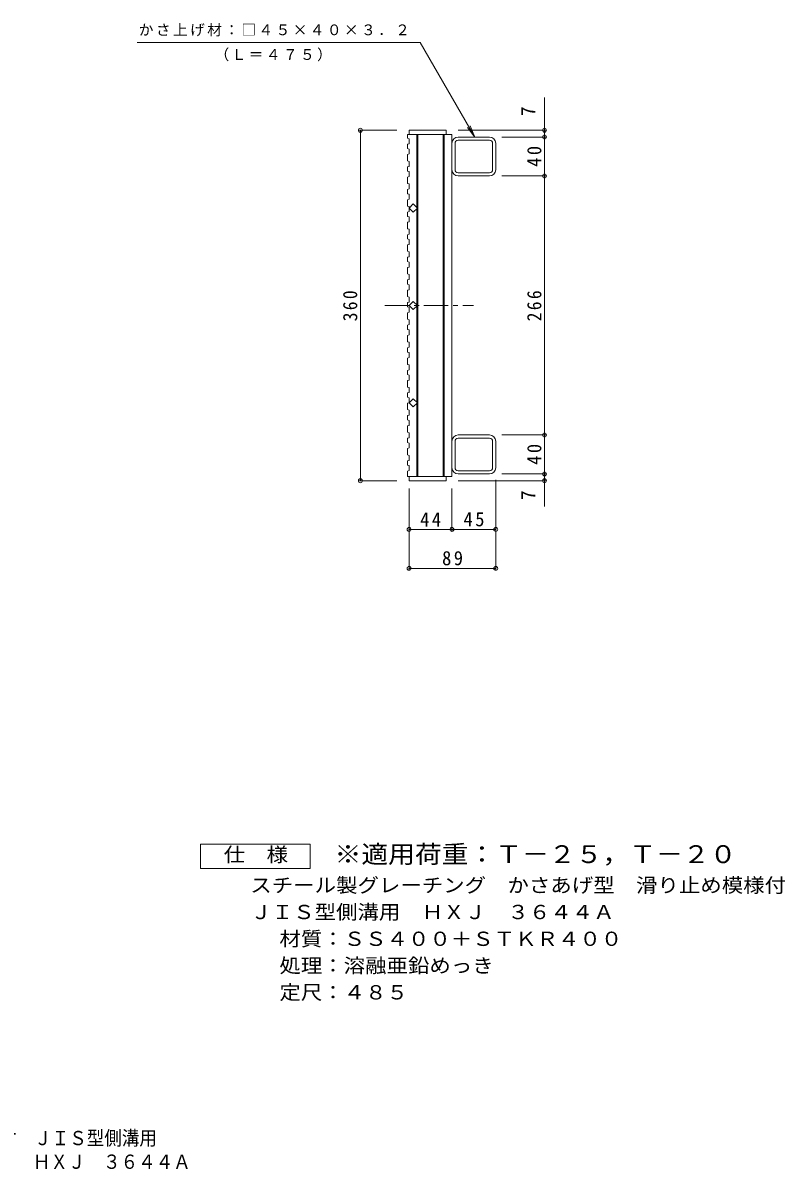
# Model space of a CAD drawing. Units: millimetres, scale not verified. Extents: x -580 to 809, y -686 to 530.
# Drawn here: x 27 to 809, y -686 to 492 of the extents above; entities that cross this region are included whole.
import ezdxf
from ezdxf.enums import TextEntityAlignment as Align

# ---------------------------------------------------------------- set-up
doc = ezdxf.new("R2010")
doc.units = ezdxf.units.MM
doc.header["$LTSCALE"] = 5
doc.header["$PDMODE"] = 32
doc.header["$PDSIZE"] = 4
doc.linetypes.add('CHAIN1', pattern=[8, 5, -1, 1, -1])
for name, color, linetype, lineweight in [('B-1', 2, 'Continuous', 9), ('B-2', 3, 'Continuous', 9), ('B-4', 7, 'Continuous', 9), ('B-A', 3, 'Continuous', 9), ('F-4_F-4ﾚｲﾔ', 2, 'Continuous', 9)]:
    doc.layers.add(name, color=color, linetype=linetype, lineweight=lineweight)
doc.layers.add('F-5_F-5ﾚｲﾔ', color=2, linetype='Continuous')
doc.styles.add('ＭＳ ゴシック', font='')
doc.styles.get('ＭＳ ゴシック').set_extended_font_data('MS Gothic')

msp = doc.modelspace()

# ---------------------------------------------------------------- linework, layer by layer
at = {"layer": 'B-1'}
for p, q in [((466.936, 368.002), (466.936, 340.802)), ((470.136, 340.802), (470.136, 368.001)), ((505.536, 374.401), (473.336, 374.401)), ((505.536, 371.202), (473.336, 371.202)), ((508.736, 340.802), (508.736, 368.001)), ((511.936, 340.802), (511.936, 368.002)), ((473.336, 337.602), (505.536, 337.602)), ((505.536, 334.402), (473.336, 334.402)), ((466.936, 62.001), (466.936, 34.801)), ((470.136, 62.001), (470.136, 34.802)), ((505.536, 68.401), (473.336, 68.401)), ((473.336, 65.201), (505.536, 65.201)), ((508.736, 62.001), (508.736, 34.802)), ((511.936, 62.001), (511.936, 34.801)), ((505.536, 31.601), (473.336, 31.601)), ((505.536, 28.402), (473.336, 28.402))]:
    msp.add_line(p, q, dxfattribs=at)
for centre, radius, start, end in [((473.336, 368.002), 6.4, 90, 180), ((473.336, 368.001), 3.2, 90, 180), ((505.536, 368.002), 6.4, 0, 90), ((505.536, 368.001), 3.2, 0, 90), ((473.336, 340.802), 6.4, 180, 270), ((473.336, 340.802), 3.2, 180, 270), ((505.536, 340.802), 6.4, 270, 0), ((505.536, 340.802), 3.2, 270, 0), ((473.336, 62.001), 6.4, 90, 180), ((473.336, 62.001), 3.2, 90, 180), ((505.536, 62.001), 6.4, 0, 90), ((505.536, 62.001), 3.2, 0, 90), ((473.336, 34.801), 6.4, 180, 270), ((473.336, 34.802), 3.2, 180, 270), ((505.536, 34.802), 3.2, 270, 0), ((505.536, 34.801), 6.4, 270, 0)]:
    msp.add_arc(centre, radius, start, end, dxfattribs=at)
at = {"layer": 'B-2'}
for p, q in [((421.436, 376.902), (466.936, 376.902)), ((422.936, 381.401), (460.936, 381.401)), ((422.936, 381.401), (422.936, 376.902)), ((430.936, 376.902), (430.936, 301.887)), ((431.936, 376.902), (431.936, 201.402)), ((457.936, 376.902), (457.936, 201.402)), ((458.936, 376.902), (458.936, 201.402)), ((460.936, 381.401), (460.936, 376.902)), ((466.936, 376.902), (466.936, 201.402)), ((430.936, 300.916), (430.936, 201.887)), ((430.936, 101.887), (430.936, 200.916)), ((431.936, 25.901), (431.936, 201.402)), ((457.936, 25.901), (457.936, 201.402)), ((458.936, 25.901), (458.936, 201.402)), ((466.936, 25.901), (466.936, 201.402)), ((430.936, 25.901), (430.936, 100.916)), ((421.436, 25.901), (466.936, 25.901)), ((460.936, 21.401), (460.936, 25.901)), ((422.936, 21.401), (460.936, 21.401))]:
    msp.add_line(p, q, dxfattribs=at)
at = {"layer": 'B-2', "linetype": 'CHAIN1'}
msp.add_line((398.121, 201.402), (489.125, 201.402), dxfattribs=at)
at = {"layer": 'B-2'}
for points in [[(431.422, 301.401), (427.179, 297.159), (422.936, 301.401), (427.179, 305.644)], [(431.422, 101.402), (427.179, 105.644), (422.936, 101.402), (427.179, 97.159)]]:
    msp.add_lwpolyline(points, close=True, dxfattribs=at)
for points in [[(422.936, 201.401), (427.179, 205.644), (431.422, 201.401)], [(422.936, 201.402), (427.179, 197.159), (431.422, 201.402)]]:
    msp.add_lwpolyline(points, dxfattribs=at)
at = {"layer": 'B-4'}
for p, q in [((143.78, 471.402), (434.443, 471.402)), ((490.446, 374.401), (434.443, 471.402)), ((561.936, -5.18), (561.936, 414.874)), ((410.436, 381.401), (371.436, 381.401)), ((372.936, 21.401), (372.936, 381.401)), ((473.436, 381.401), (563.436, 381.401)), ((490.446, 374.401), (482.836, 384.318)), ((490.446, 374.401), (485.662, 385.95)), ((518.036, 374.401), (563.436, 374.401)), ((518.036, 334.402), (563.436, 334.402)), ((518.036, 68.401), (563.436, 68.401)), ((518.036, 28.401), (563.436, 28.401)), ((410.436, 21.401), (371.436, 21.401)), ((422.936, 13.401), (422.936, -70.098)), ((466.936, 13.401), (466.936, -30.099)), ((473.436, 21.401), (563.436, 21.401)), ((511.936, 22.302), (511.936, -70.098)), ((422.936, -28.599), (511.936, -28.599)), ((422.936, -68.598), (511.936, -68.598))]:
    msp.add_line(p, q, dxfattribs=at)
for p in [(372.936, 381.401), (561.936, 381.401), (561.936, 374.401), (561.936, 334.402), (561.936, 68.401), (561.936, 28.401), (372.936, 21.401), (561.936, 21.401), (422.936, -28.599), (466.936, -28.599), (511.936, -28.599), (422.936, -68.598), (511.936, -68.598)]:
    msp.add_point(p, dxfattribs=at)
at = {"layer": 'B-A'}
for p, q in [((421.436, 376.902), (421.436, 373.156)), ((421.436, 373.156), (422.936, 372.645)), ((421.436, 367.02), (422.936, 367.532)), ((422.936, 372.645), (422.936, 367.532)), ((421.436, 356.477), (422.936, 356.989)), ((421.436, 343.794), (422.936, 344.305)), ((422.936, 349.419), (422.936, 344.305)), ((421.436, 333.251), (422.936, 333.762)), ((421.436, 320.568), (422.936, 321.079)), ((422.936, 326.192), (422.936, 321.079)), ((421.436, 310.025), (422.936, 310.536)), ((422.936, 315.649), (422.936, 310.536)), ((421.436, 297.341), (422.936, 297.853)), ((422.936, 302.966), (422.936, 297.853)), ((421.436, 286.798), (422.936, 287.309)), ((422.936, 292.423), (422.936, 287.309)), ((421.436, 274.115), (422.936, 274.626)), ((421.436, 263.572), (422.936, 264.083)), ((422.936, 269.196), (422.936, 264.083)), ((421.436, 250.889), (422.936, 251.4)), ((421.436, 240.346), (422.936, 240.857)), ((422.936, 245.97), (422.936, 240.857)), ((421.436, 227.662), (422.936, 228.174)), ((421.436, 217.119), (422.936, 217.63)), ((422.936, 222.744), (422.936, 217.63)), ((421.436, 204.436), (422.936, 204.947)), ((421.436, 193.893), (422.936, 194.404)), ((422.936, 199.518), (422.936, 194.404)), ((421.436, 181.21), (422.936, 181.721)), ((421.436, 170.667), (422.936, 171.178)), ((422.936, 176.291), (422.936, 171.178)), ((421.436, 157.983), (422.936, 158.495)), ((422.936, 153.065), (422.936, 147.952)), ((421.436, 147.44), (422.936, 147.952)), ((421.436, 134.757), (422.936, 135.268)), ((422.936, 129.839), (422.936, 124.725)), ((421.436, 124.214), (422.936, 124.725)), ((421.436, 111.531), (422.936, 112.042)), ((422.936, 106.612), (422.936, 101.499)), ((421.436, 100.988), (422.936, 101.499)), ((421.436, 88.305), (422.936, 88.816)), ((422.936, 83.386), (422.936, 78.273)), ((421.436, 77.761), (422.936, 78.273)), ((421.436, 65.078), (422.936, 65.589)), ((422.936, 60.16), (422.936, 55.046)), ((421.436, 54.535), (422.936, 55.046)), ((421.436, 41.852), (422.936, 42.363)), ((422.936, 36.933), (422.936, 31.82)), ((421.436, 31.309), (422.936, 31.82)), ((421.436, 31.309), (421.436, 25.901)), ((422.936, 25.901), (422.936, 21.401))]:
    msp.add_line(p, q, dxfattribs=at)
for points in [[(421.436, 367.02), (421.436, 362.613), (422.936, 362.102), (422.936, 356.989)], [(421.436, 356.477), (421.436, 349.93), (422.936, 349.419)], [(421.436, 343.794), (421.436, 339.387), (422.936, 338.876), (422.936, 333.762)], [(421.436, 333.251), (421.436, 326.704), (422.936, 326.192)], [(421.436, 320.568), (421.436, 316.16), (422.936, 315.649)], [(421.436, 310.025), (421.436, 303.477), (422.936, 302.966)], [(421.436, 297.341), (421.436, 292.934), (422.936, 292.423)], [(421.436, 286.798), (421.436, 280.251), (422.936, 279.739), (422.936, 274.626)], [(421.436, 274.115), (421.436, 269.708), (422.936, 269.196)], [(421.436, 263.572), (421.436, 257.024), (422.936, 256.513), (422.936, 251.4)], [(421.436, 250.889), (421.436, 246.481), (422.936, 245.97)], [(421.436, 240.346), (421.436, 233.798), (422.936, 233.287), (422.936, 228.174)], [(421.436, 227.662), (421.436, 223.255), (422.936, 222.744)], [(421.436, 217.119), (421.436, 210.572), (422.936, 210.061), (422.936, 204.947)], [(421.436, 204.436), (421.436, 200.029), (422.936, 199.518)], [(421.436, 193.893), (421.436, 187.345), (422.936, 186.834), (422.936, 181.721)], [(421.436, 181.21), (421.436, 176.802), (422.936, 176.291)], [(421.436, 170.667), (421.436, 164.119), (422.936, 163.608), (422.936, 158.495)], [(421.436, 157.983), (421.436, 153.576), (422.936, 153.065)], [(421.436, 147.44), (421.436, 140.893), (422.936, 140.382), (422.936, 135.268)], [(421.436, 134.757), (421.436, 130.35), (422.936, 129.839)], [(421.436, 124.214), (421.436, 117.667), (422.936, 117.155), (422.936, 112.042)], [(421.436, 111.531), (421.436, 107.123), (422.936, 106.612)], [(421.436, 100.988), (421.436, 94.44), (422.936, 93.929), (422.936, 88.816)], [(421.436, 88.305), (421.436, 83.897), (422.936, 83.386)], [(421.436, 77.761), (421.436, 71.214), (422.936, 70.703), (422.936, 65.589)], [(421.436, 65.078), (421.436, 60.671), (422.936, 60.16)], [(421.436, 54.535), (421.436, 47.988), (422.936, 47.476), (422.936, 42.363)], [(421.436, 41.852), (421.436, 37.445), (422.936, 36.933)]]:
    msp.add_lwpolyline(points, dxfattribs=at)
at = {"layer": 'F-4_F-4ﾚｲﾔ'}
msp.add_lwpolyline([(208.941, -376.769), (208.941, -351.769), (321.441, -351.769), (321.441, -376.769)], close=True, dxfattribs=at)

# ---------------------------------------------------------------- texts
at = {"layer": 'B-4', "color": 2, "style": 'ＭＳ ゴシック'}
for p in [(556.936, 395.833), (556.936, 1.589)]:
    msp.add_text('7', height=14.66, rotation=90, dxfattribs=at).set_placement(p, align=Align.BOTTOM_LEFT)
at = {"layer": 'B-4', "char_height": 11, "attachment_point": 7, "style": 'ＭＳ ゴシック'}
for s, insert in [('\\T1.17;かさ上げ材：□４５×４０×３．２', (145.547, 477.802)), ('\\T1.17;（Ｌ＝４７５）', (223.291, 452.182))]:
    msp.add_mtext(s, dxfattribs=dict(at, insert=insert))
at = {"layer": 'B-4', "color": 2, "char_height": 14.66, "attachment_point": 7, "rotation": 90, "style": 'ＭＳ ゴシック'}
for s, insert in [('\\T1.27;\\W0.95;40', (558.936, 343.777)), ('\\T1.27;\\W0.9;360', (369.936, 185.151)), ('\\T1.27;\\W0.9;266', (558.936, 185.152)), ('\\T1.27;\\W0.95;40', (558.936, 37.776))]:
    msp.add_mtext(s, dxfattribs=dict(at, insert=insert))
at = {"layer": 'B-4', "color": 2, "char_height": 14.66, "attachment_point": 7, "style": 'ＭＳ ゴシック'}
for s, insert in [('\\T1.27;\\W0.95;44', (434.311, -25.599)), ('\\T1.27;\\W0.95;45', (478.811, -25.599)), ('\\T1.27;\\W0.95;89', (456.811, -65.598))]:
    msp.add_mtext(s, dxfattribs=dict(at, insert=insert))
at = {"layer": 'F-4_F-4ﾚｲﾔ', "style": 'ＭＳ ゴシック', "width": 1.1}
for s, p in [('仕\u3000様', (232.692, -374.269)), ('スチール製グレーチング\u3000かさあげ型\u3000滑り止め模様付', (259.986, -405.729)), ('ＪＩＳ型側溝用\u3000ＨＸＪ\u3000３６４４Ａ', (259.986, -433.23)), ('材質：ＳＳ４００＋ＳＴＫＲ４００', (289.842, -460.728)), ('処理：溶融亜鉛めっき', (289.842, -488.229)), ('定尺：４８５', (289.842, -515.729))]:
    msp.add_text(s, height=14.66, dxfattribs=at).set_placement(p, align=Align.BOTTOM_LEFT)
at = {"layer": 'F-5_F-5ﾚｲﾔ', "color": 3, "style": 'ＭＳ ゴシック', "width": 1.1}
msp.add_text('※適用荷重：Ｔ－２５，Ｔ－２０', height=18.33, dxfattribs=at).set_placement((346.441, -376.769), align=Align.BOTTOM_LEFT)
at = {"layer": 'F-5_F-5ﾚｲﾔ', "style": 'ＭＳ ゴシック', "width": 0.9}
for s, p in [('スチール製グレーチング\u3000かさあげ型\u3000滑り止め模様付\u3000ＪＩＳ型側溝用', (-429.828, -665.373)), ('ＨＸＪ\u3000３６４４Ａ', (36.832, -689.67))]:
    msp.add_text(s, height=14.66, dxfattribs=at).set_placement(p, align=Align.BOTTOM_LEFT)

doc.saveas('drawing.dxf')
